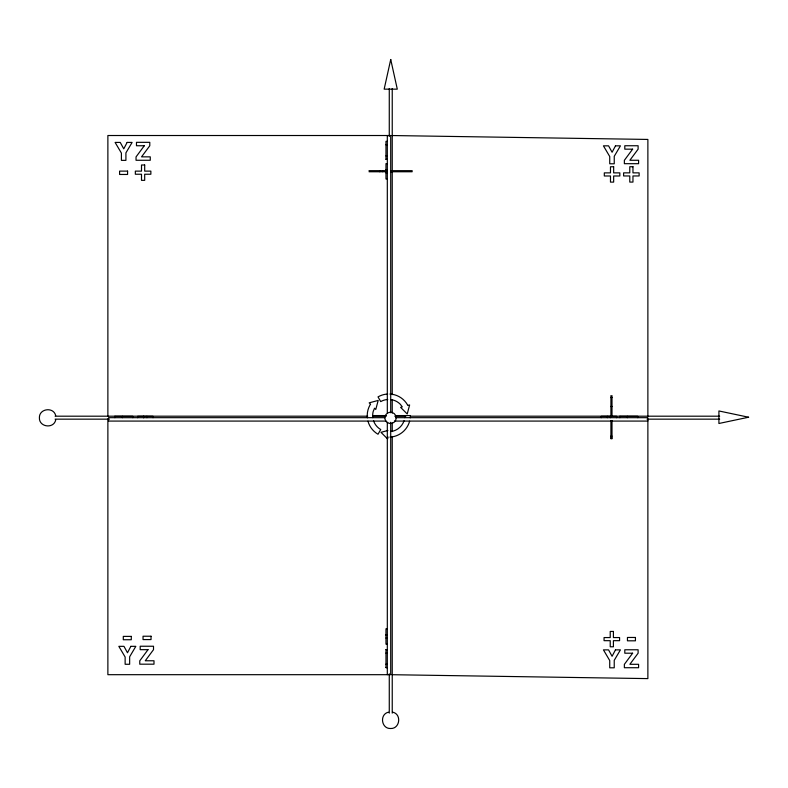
<?xml version="1.0" encoding="UTF-8"?>
<svg xmlns="http://www.w3.org/2000/svg" width="788" height="788" viewBox="0 0 788 788"><rect width="100%" height="100%" fill="white"/><g stroke="black" fill="none" stroke-linecap="round" stroke-linejoin="round"><path stroke-width="1.18" d="M388.1 437.044L387.588 438.936L380.988 432.326L387.883 430.484M55.721 419.974C53.712 429.105 38.986 427.175 39.4 417.827C38.986 408.479 53.712 406.539 55.721 415.68M388.464 712.185C379.324 714.194 381.264 728.93 390.612 728.506C399.949 728.93 401.89 714.194 392.759 712.185M390.69 431.45L392.976 431.154A16.124 16.124 0 0 0 404.077 420.753M387.312 141.338L385.972 141.338L385.972 159.334L387.312 159.334L385.972 159.284M385.972 144.805L387.312 144.805M385.972 155.906L387.312 155.906M387.312 163.628L385.972 163.628L385.972 178.974L387.312 178.974M385.972 169.745L387.312 169.745M369.011 170.671L382.515 170.671L382.515 171.754L369.011 171.754M386.908 170.671L382.771 170.671L382.771 171.754L386.908 171.754M390.582 170.671L412.144 170.671L412.144 171.754L390.582 171.754M385.972 172.858L387.312 172.858M610.917 397.566L612 397.566M610.917 406.411L612 406.411M610.917 406.588L612 406.588M372.675 415.571L386.494 415.571M395.714 415.571L410.371 415.571A21.571 21.571 0 0 1 410.252 417.827M55.091 416.192L367.681 416.192M372.606 416.192L386.14 416.192M394.758 416.192L405.83 416.192M410.755 416.192L719.661 416.192M114.89 416.33L114.89 417.679L114.831 416.33L132.827 416.33L132.827 417.679M619.861 416.33L619.861 417.679L619.801 416.33L637.797 416.33L637.797 417.679M384.859 417.679L108.557 417.679L108.557 421.078L386.09 421.078M395.635 417.679L647.726 417.679L647.726 421.078L394.404 421.078M55.091 419.157L109.237 419.157M647.046 419.157L719.661 419.157M610.917 436.138L612 436.138M610.917 438.029L612 438.029M387.312 628.804L385.972 628.804L385.972 644.151L387.312 644.151M385.972 634.803L387.312 634.803M385.972 634.921L387.312 634.921M385.972 638.034L387.312 638.034M385.972 649.617L387.312 649.617L385.972 649.667L385.972 667.613L387.312 667.613L385.972 667.564M385.972 653.094L387.312 653.094M385.972 664.185L387.312 664.185M391.941 135.536L647.874 139.437L647.874 416.685M391.941 674.705L647.874 678.606L647.874 419.137M627.356 416.33L627.356 417.679M616.571 417.679L616.571 416.33L601.224 416.33L601.224 417.679M612 395.625L612 416.153M612 420.546L612 438.758L610.917 438.758L610.917 420.546M610.917 395.625L610.917 416.153M610.483 416.33L610.483 417.679M607.381 416.33L607.381 417.679M392.237 88.502L392.237 394.67M392.237 399.585L392.237 413.109M392.237 422.949L392.237 431.558M392.237 436.473L392.237 713.14M391.784 170.671L391.784 171.754M391.331 170.671L391.331 171.754M390.71 412.774L390.71 135.516L107.877 135.516L107.877 416.448M390.71 422.309L390.71 674.686L107.877 674.686L107.877 418.812M389.272 88.502L389.272 136.452M389.272 673.789L389.272 713.14M387.312 135.516L387.312 412.774M387.312 422.309L387.312 674.686M379.796 170.671L379.796 171.754M153.01 417.679L153.01 416.33L137.664 416.33L137.664 417.679M146.893 416.33L146.932 417.679M143.78 416.33L143.78 417.679M143.583 416.33L143.583 417.679M122.376 416.33L122.376 417.679M404.924 415.571A16.124 16.124 0 0 1 404.786 417.679M373.522 420.753A16.124 16.124 0 0 0 380.732 429.539L378.013 434.247A21.571 21.571 0 0 1 367.966 421.156M372.813 417.679A16.124 16.124 0 0 1 373.216 411.405L374.536 408.214L375.777 409.455L378.191 400.432L369.178 402.845L370.557 404.224L370.124 404.796A21.571 21.571 0 0 0 367.346 417.827M387.745 399.477A16.124 16.124 0 0 0 380.732 401.604L378.013 396.896A21.571 21.571 0 0 1 387.676 394.039M390.907 399.585A16.124 16.124 0 0 1 400.206 404.165L402.304 406.904L400.609 407.357L407.219 413.966L409.632 404.943L407.751 405.446L407.475 404.796A21.571 21.571 0 0 0 389.922 394.039M409.632 421.156A21.571 21.571 0 0 1 389.922 437.113M390.73 59.494L384.16 89.152L397.29 89.152L390.73 59.494M127.144 142.421L123.755 148.833L120.239 142.421L115.107 142.421L121.411 153.099L121.411 160.368L125.913 160.368L125.913 152.872L132.108 142.421L127.144 142.421M130.867 646.337L127.489 652.75L123.962 646.337L118.83 646.337L125.134 657.015L125.134 664.274L129.646 664.274L129.646 656.788L135.832 646.337L130.867 646.337M615.477 145.839L612.089 152.251L608.572 145.839L603.431 145.839L609.735 156.517L609.735 163.786L614.246 163.786L614.246 156.29L620.442 145.839L615.477 145.839M615.467 649.873L612.079 656.286L608.563 649.873L603.431 649.873L609.735 660.551L609.735 667.81L614.236 667.81L614.236 660.324L620.432 649.873L615.467 649.873M144.293 145.75L136.038 156.911L136.038 160.269L150.272 160.269L150.272 156.851L141.544 156.851L149.789 145.75L149.789 142.333L136.472 142.333L136.472 145.75L144.293 145.75M148.016 649.667L139.762 660.827L139.762 664.185L153.995 664.185L153.995 660.768L145.268 660.768L153.512 649.667L153.512 646.239L140.195 646.239L140.195 649.667L148.016 649.667M632.616 149.168L624.362 160.328L624.362 163.687L638.595 163.687L638.595 160.269L629.868 160.269L638.113 149.168L638.113 145.75L624.795 145.75L624.795 149.168L632.616 149.168M632.616 653.203L624.362 664.363L624.362 667.722L638.595 667.722L638.595 664.304L629.868 664.304L638.113 653.203L638.113 649.775L624.795 649.775L624.795 653.203L632.616 653.203M748.6 417.226L718.912 423.491L718.912 410.962L748.6 417.226M144.687 164.997L141.505 164.997L141.505 171.124L135.339 171.124L135.339 174.237L141.505 174.237L141.505 180.353L144.687 180.353L144.687 174.237L150.863 174.237L150.863 171.124L144.687 171.124L144.687 164.997M613.655 166.761L610.473 166.761L610.473 172.877L604.307 172.877L604.307 175.99L610.473 175.99L610.473 182.107L613.655 182.107L613.655 175.99L619.831 175.99L619.831 172.877L613.655 172.877L613.655 166.761M632.961 166.731L629.779 166.731L629.779 172.858L623.613 172.858L623.613 175.96L629.779 175.96L629.779 182.087L632.961 182.087L632.961 175.96L639.127 175.96L639.127 172.858L632.961 172.858L632.961 166.731M127.577 171.114L119.589 171.114L119.589 174.463L127.577 174.463L127.577 171.114M613.409 631.444L610.227 631.444L610.227 637.561L604.061 637.561L604.061 640.674L610.227 640.674L610.227 646.79L613.409 646.79L613.409 640.674L619.585 640.674L619.585 637.561L613.409 637.561L613.409 631.444M151.03 636.231L143.042 636.231L143.042 639.58L151.03 639.58L151.03 636.231M131.281 636.389L123.292 636.389L123.292 639.738L131.281 639.738L131.281 636.389M635.433 637.462L627.445 637.462L627.445 640.811L635.433 640.811L635.433 637.462M387.686 422.782A5.664 5.664 0 0 0 396.187 417.867A5.664 5.664 0 0 0 387.686 412.961A5.664 5.664 0 0 0 387.686 422.782"/></g></svg>
